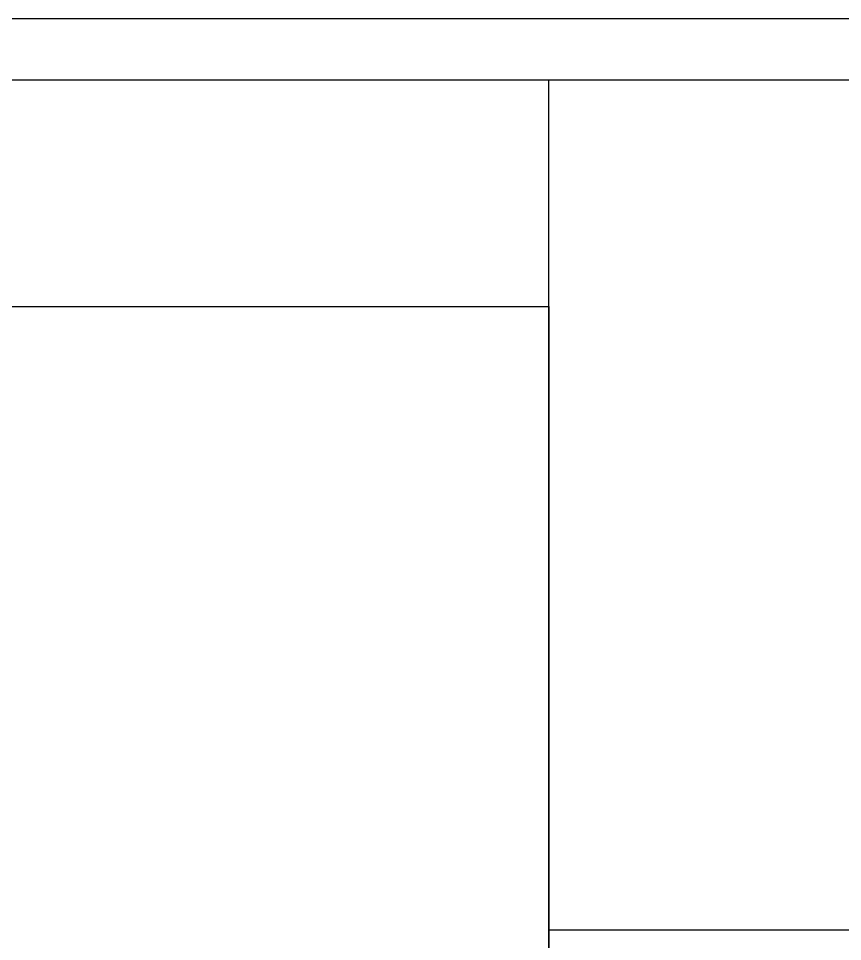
# Model space of a CAD drawing. Header units: millimetres. Extents: x 4862 to 20554, y 7569 to 11262.
# Drawn here: x 16845 to 16937, y 9388.3 to 9491.4 of the extents above; entities that cross this region are included whole.
import ezdxf

# ---------------------------------------------------------------- set-up
doc = ezdxf.new("R2010")
doc.units = ezdxf.units.MM

# ---------------------------------------------------------------- blocks, each defined once
blk = doc.blocks.new('A$C398a0407')
for p, q in [((8133.99, 64), (8133.99, 6784)), ((443.23, 6546.91), (8133.99, 6546.91)), ((8133.99, 5895.43), (9568, 5895.43))]:
    blk.add_line(p, q)
for points in [[(9632, 0), (0, 0), (0, 6848), (9632, 6848)], [(9568, 64), (64, 64), (64, 6784), (9568, 6784)]]:
    blk.add_lwpolyline(points, close=True)
blk = doc.blocks.new('A$Caecb7373')
at = {"color": 1}
blk.add_lwpolyline([(0, 821.76), (1155.84, 821.76), (1155.84, 0), (0, 0)], close=True, dxfattribs=at)

msp = doc.modelspace()

# ---------------------------------------------------------------- linework, layer by layer
msp.add_lwpolyline([(16904.21, 8802.459), (16082.658, 8802.459), (16082.658, 9459.199), (16904.21, 9459.199)], close=True)

# ---------------------------------------------------------------- block references
at = {"xscale": 0.1068232839997459, "yscale": 0.1068232839997459, "zscale": 0.1068232839997459}
msp.add_blockref('A$C398a0407', (16035.311, 8759.836), dxfattribs=at)
at = {"color": 1, "xscale": 0.8901940333312022, "yscale": 0.8901940333312022, "zscale": 0.8901940333312022}
msp.add_blockref('A$Caecb7373', (16035.311, 8759.836), dxfattribs=at)

doc.saveas('drawing.dxf')
